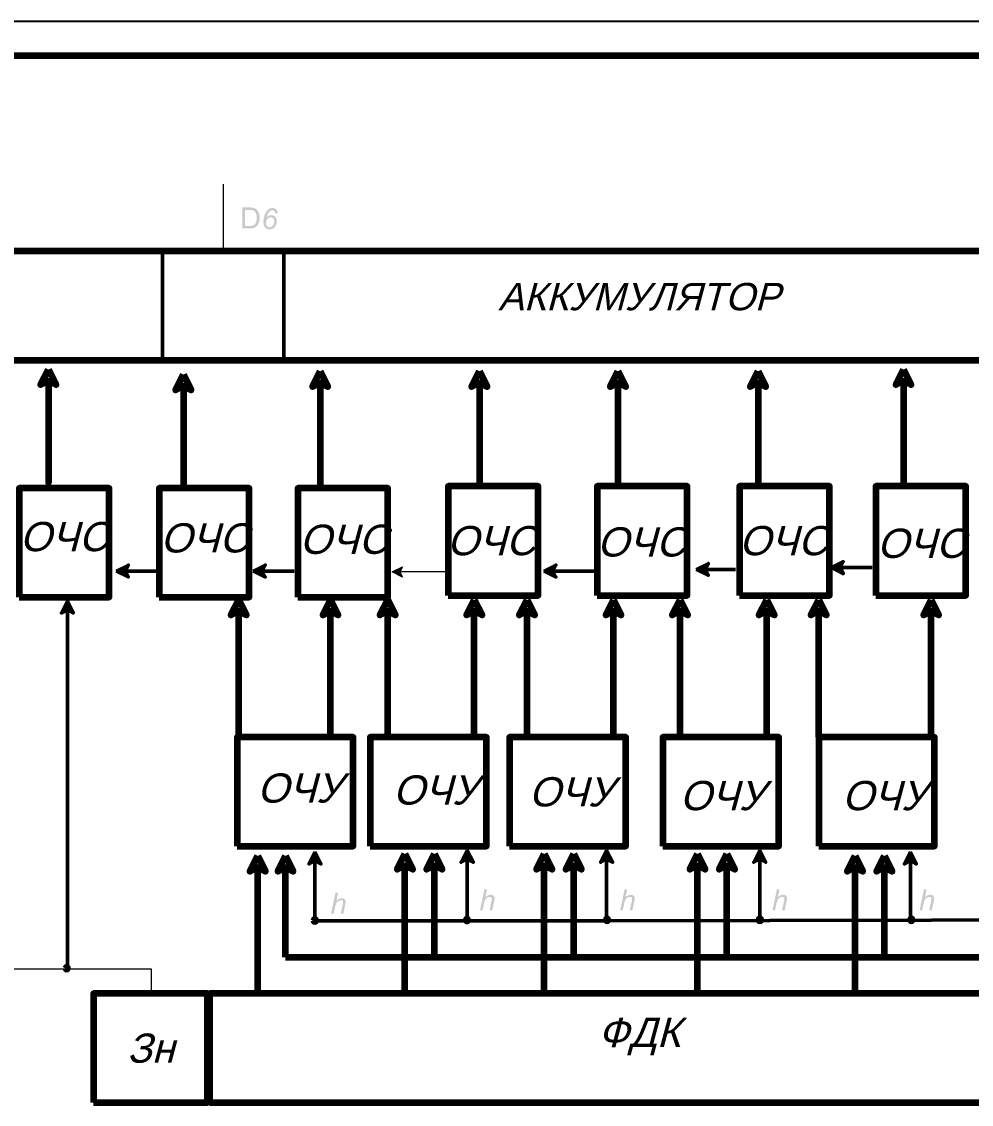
# Model space of a CAD drawing. Header units: millimetres. Extents: x 0 to 420, y 0 to 531.
# Drawn here: x 141.4 to 280.1, y 138.9 to 297 of the extents above; entities that cross this region are included whole.
import ezdxf

# ---------------------------------------------------------------- set-up
doc = ezdxf.new("R2010")
doc.units = ezdxf.units.MM
doc.header["$LTSCALE"] = 0.5
doc.layers.get('0').update_dxf_attribs({"lineweight": 60})
doc.layers.get('Defpoints').update_dxf_attribs({"color": 5})
doc.styles.add('Arial$201', font='Arial Italic.ttf', dxfattribs={"oblique": 15, "height": 4.266011})

msp = doc.modelspace()

# ---------------------------------------------------------------- hatches: boundary and pattern name
at = {"true_color": 0x000007}
h = msp.add_hatch(color=7, dxfattribs=at)
h.paths.add_polyline_path([(173.64, 266.8), (173.64, 269.86), (174.69, 269.86), (174.69, 269.86), (174.72, 269.86), (174.75, 269.86), (174.77, 269.86), (174.8, 269.86), (174.83, 269.86), (174.85, 269.86), (174.88, 269.85), (174.9, 269.85), (174.93, 269.85), (174.95, 269.85), (174.97, 269.85), (175, 269.85), (175.02, 269.84), (175.04, 269.84), (175.06, 269.84), (175.08, 269.84), (175.1, 269.83), (175.12, 269.83), (175.14, 269.83), (175.16, 269.82), (175.18, 269.82), (175.2, 269.82), (175.22, 269.81), (175.23, 269.81), (175.25, 269.8), (175.28, 269.8), (175.3, 269.8), (175.32, 269.79), (175.34, 269.78), (175.36, 269.78), (175.38, 269.77), (175.4, 269.76), (175.42, 269.76), (175.44, 269.75), (175.46, 269.74), (175.48, 269.73), (175.5, 269.72), (175.52, 269.71), (175.53, 269.7), (175.55, 269.69), (175.57, 269.68), (175.58, 269.67), (175.6, 269.66), (175.62, 269.65), (175.63, 269.64), (175.65, 269.62), (175.66, 269.61), (175.68, 269.6), (175.7, 269.58), (175.72, 269.56), (175.74, 269.54), (175.76, 269.53), (175.78, 269.51), (175.79, 269.49), (175.81, 269.47), (175.83, 269.45), (175.85, 269.43), (175.86, 269.41), (175.88, 269.38), (175.9, 269.36), (175.91, 269.34), (175.92, 269.32), (175.94, 269.29), (175.95, 269.27), (175.97, 269.25), (175.98, 269.22), (175.99, 269.2), (176, 269.17), (176.01, 269.15), (176.02, 269.12), (176.03, 269.09), (176.04, 269.07), (176.04, 269.07), (176.05, 269.04), (176.06, 269.01), (176.07, 268.99), (176.08, 268.96), (176.09, 268.93), (176.09, 268.9), (176.1, 268.88), (176.11, 268.85), (176.12, 268.82), (176.12, 268.79), (176.13, 268.76), (176.14, 268.73), (176.14, 268.7), (176.15, 268.67), (176.15, 268.64), (176.16, 268.61), (176.16, 268.58), (176.16, 268.54), (176.16, 268.51), (176.17, 268.48), (176.17, 268.45), (176.17, 268.41), (176.17, 268.38), (176.17, 268.34), (176.17, 268.31), (176.17, 268.29), (176.17, 268.26), (176.17, 268.23), (176.17, 268.2), (176.17, 268.17), (176.16, 268.15), (176.16, 268.12), (176.16, 268.09), (176.15, 268.07), (176.15, 268.04), (176.15, 268.01), (176.14, 267.99), (176.14, 267.96), (176.14, 267.94), (176.13, 267.91), (176.13, 267.89), (176.12, 267.87), (176.12, 267.84), (176.11, 267.82), (176.11, 267.8), (176.1, 267.78), (176.09, 267.76), (176.09, 267.73), (176.08, 267.71), (176.07, 267.69), (176.06, 267.67), (176.06, 267.65), (176.05, 267.63), (176.04, 267.6), (176.03, 267.58), (176.02, 267.56), (176.01, 267.54), (176.01, 267.52), (176, 267.5), (175.99, 267.49), (175.98, 267.47), (175.97, 267.45), (175.96, 267.43), (175.95, 267.41), (175.94, 267.39), (175.93, 267.38), (175.92, 267.36), (175.91, 267.34), (175.9, 267.32), (175.89, 267.31), (175.88, 267.29), (175.87, 267.27), (175.87, 267.27), (175.86, 267.26), (175.85, 267.25), (175.84, 267.23), (175.83, 267.22), (175.82, 267.21), (175.81, 267.19), (175.8, 267.18), (175.79, 267.17), (175.78, 267.16), (175.76, 267.15), (175.75, 267.13), (175.74, 267.12), (175.73, 267.11), (175.72, 267.1), (175.7, 267.09), (175.69, 267.08), (175.68, 267.07), (175.67, 267.06), (175.66, 267.05), (175.64, 267.04), (175.63, 267.04), (175.62, 267.03), (175.61, 267.02), (175.59, 267.01), (175.59, 267.01), (175.58, 267), (175.57, 266.99), (175.56, 266.98), (175.54, 266.97), (175.53, 266.96), (175.52, 266.95), (175.5, 266.95), (175.49, 266.94), (175.48, 266.93), (175.46, 266.92), (175.45, 266.92), (175.43, 266.91), (175.42, 266.9), (175.4, 266.9), (175.39, 266.89), (175.37, 266.88), (175.35, 266.88), (175.34, 266.87), (175.32, 266.87), (175.3, 266.86), (175.29, 266.86), (175.27, 266.85), (175.25, 266.85), (175.23, 266.85), (175.23, 266.85), (175.21, 266.84), (175.2, 266.84), (175.18, 266.83), (175.16, 266.83), (175.14, 266.83), (175.12, 266.82), (175.1, 266.82), (175.08, 266.82), (175.06, 266.82), (175.04, 266.81), (175.02, 266.81), (175, 266.81), (174.98, 266.81), (174.96, 266.8), (174.94, 266.8), (174.91, 266.8), (174.89, 266.8), (174.87, 266.8), (174.85, 266.8), (174.83, 266.8), (174.81, 266.8), (174.78, 266.8), (174.76, 266.8), (174.74, 266.8), (174.74, 266.8), (173.64, 266.8), (174.74, 266.8)])
h.paths.add_polyline_path([(174.05, 267.16), (174.69, 267.16), (174.69, 267.16), (174.72, 267.16), (174.74, 267.16), (174.77, 267.16), (174.79, 267.16), (174.81, 267.16), (174.84, 267.16), (174.86, 267.16), (174.88, 267.16), (174.9, 267.17), (174.92, 267.17), (174.95, 267.17), (174.96, 267.17), (174.98, 267.17), (175, 267.17), (175.02, 267.18), (175.04, 267.18), (175.06, 267.18), (175.07, 267.19), (175.09, 267.19), (175.11, 267.19), (175.12, 267.2), (175.14, 267.2), (175.15, 267.2), (175.17, 267.21), (175.18, 267.21), (175.2, 267.22), (175.21, 267.23), (175.22, 267.23), (175.24, 267.24), (175.25, 267.24), (175.26, 267.25), (175.28, 267.26), (175.29, 267.26), (175.3, 267.27), (175.31, 267.28), (175.33, 267.28), (175.34, 267.29), (175.35, 267.3), (175.36, 267.3), (175.37, 267.31), (175.38, 267.32), (175.39, 267.33), (175.4, 267.33), (175.41, 267.34), (175.42, 267.35), (175.43, 267.36), (175.44, 267.36), (175.45, 267.37), (175.45, 267.37), (175.46, 267.38), (175.47, 267.4), (175.48, 267.41), (175.49, 267.42), (175.5, 267.44), (175.51, 267.45), (175.52, 267.47), (175.53, 267.48), (175.54, 267.5), (175.55, 267.51), (175.56, 267.53), (175.57, 267.55), (175.58, 267.56), (175.59, 267.58), (175.6, 267.6), (175.61, 267.61), (175.61, 267.63), (175.62, 267.65), (175.63, 267.67), (175.63, 267.69), (175.64, 267.71), (175.65, 267.73), (175.65, 267.75), (175.66, 267.77), (175.66, 267.77), (175.67, 267.79), (175.68, 267.81), (175.68, 267.83), (175.69, 267.85), (175.7, 267.87), (175.7, 267.89), (175.71, 267.92), (175.71, 267.94), (175.72, 267.96), (175.72, 267.98), (175.72, 268.01), (175.73, 268.03), (175.73, 268.05), (175.73, 268.08), (175.73, 268.1), (175.74, 268.13), (175.74, 268.15), (175.74, 268.18), (175.74, 268.21), (175.74, 268.23), (175.74, 268.26), (175.74, 268.29), (175.74, 268.32), (175.74, 268.34), (175.74, 268.38), (175.74, 268.42), (175.74, 268.46), (175.74, 268.5), (175.74, 268.54), (175.73, 268.58), (175.73, 268.61), (175.73, 268.65), (175.72, 268.68), (175.72, 268.71), (175.71, 268.74), (175.71, 268.78), (175.7, 268.81), (175.69, 268.84), (175.68, 268.86), (175.68, 268.89), (175.67, 268.92), (175.66, 268.95), (175.65, 268.97), (175.64, 269), (175.63, 269.02), (175.62, 269.04), (175.61, 269.06), (175.59, 269.08), (175.58, 269.11), (175.57, 269.13), (175.55, 269.15), (175.54, 269.17), (175.52, 269.19), (175.51, 269.21), (175.49, 269.23), (175.48, 269.24), (175.46, 269.26), (175.45, 269.28), (175.43, 269.29), (175.42, 269.31), (175.4, 269.32), (175.38, 269.33), (175.37, 269.35), (175.35, 269.36), (175.33, 269.37), (175.31, 269.38), (175.3, 269.39), (175.28, 269.4), (175.26, 269.41), (175.24, 269.42), (175.22, 269.42), (175.2, 269.43), (175.19, 269.44), (175.17, 269.44), (175.16, 269.45), (175.14, 269.45), (175.13, 269.46), (175.11, 269.46), (175.09, 269.47), (175.07, 269.47), (175.06, 269.47), (175.04, 269.48), (175.01, 269.48), (174.99, 269.48), (174.97, 269.48), (174.95, 269.49), (174.93, 269.49), (174.9, 269.49), (174.88, 269.49), (174.85, 269.49), (174.83, 269.49), (174.8, 269.49), (174.77, 269.5), (174.75, 269.5), (174.72, 269.5), (174.69, 269.5), (174.05, 269.5), (174.05, 267.16), (174.05, 269.5)])
h = msp.add_hatch(color=7, dxfattribs=at)
edge = h.paths.add_edge_path()
edge.add_spline(control_points=[(177.24, 268.47), (177.33, 268.57), (177.45, 268.64), (177.55, 268.67), (177.55, 268.67), (177.66, 268.72), (177.76, 268.74), (177.86, 268.74), (177.86, 268.74), (178.09, 268.74), (178.29, 268.67), (178.44, 268.5), (178.44, 268.5), (178.6, 268.34), (178.67, 268.13), (178.67, 267.86), (178.67, 267.86), (178.67, 267.52), (178.55, 267.22), (178.34, 266.97), (178.34, 266.97), (178.14, 266.76), (177.89, 266.64), (177.61, 266.64), (177.61, 266.64), (177.37, 266.64), (177.15, 266.74), (176.99, 266.92), (176.99, 266.92), (176.82, 267.12), (176.72, 267.39), (176.72, 267.73), (176.72, 267.73), (176.72, 268.03), (176.79, 268.36), (176.89, 268.69), (176.89, 268.69), (176.97, 268.93), (177.09, 269.15), (177.2, 269.3), (177.2, 269.3), (177.33, 269.46), (177.47, 269.59), (177.6, 269.66), (177.6, 269.66), (177.73, 269.74), (177.89, 269.77), (178.07, 269.77), (178.07, 269.77), (178.27, 269.77), (178.45, 269.71), (178.59, 269.58), (178.59, 269.58), (178.72, 269.46), (178.78, 269.26), (178.8, 269.03)], knot_values=[0, 0, 0, 0, 0.017857, 0.017857, 0.017857, 0.017857, 0.035714, 0.035714, 0.035714, 0.035714, 0.053571, 0.053571, 0.053571, 0.053571, 0.071429, 0.071429, 0.071429, 0.071429, 0.089286, 0.089286, 0.089286, 0.089286, 0.107143, 0.107143, 0.107143, 0.107143, 0.125, 0.125, 0.125, 0.125, 0.142857, 0.142857, 0.142857, 0.142857, 0.160714, 0.160714, 0.160714, 0.160714, 0.178571, 0.178571, 0.178571, 0.178571, 0.196429, 0.196429, 0.196429, 0.196429, 0.214286, 0.214286, 0.214286, 0.214286, 0.232143, 0.232143, 0.232143, 0.232143, 1, 1, 1, 1], degree=3, periodic=0)
edge.add_line((178.8, 269.03), (178.45, 268.98))
edge.add_spline(control_points=[(178.45, 268.98), (178.44, 269.16), (178.39, 269.28), (178.31, 269.34), (178.31, 269.34), (178.24, 269.43), (178.14, 269.46), (178.04, 269.46), (178.04, 269.46), (177.93, 269.46), (177.81, 269.41), (177.7, 269.33), (177.7, 269.33), (177.58, 269.25), (177.48, 269.11), (177.4, 268.93), (177.4, 268.93), (177.32, 268.77), (177.27, 268.62), (177.24, 268.47)], knot_values=[0, 0, 0, 0, 0.05, 0.05, 0.05, 0.05, 0.1, 0.1, 0.1, 0.1, 0.15, 0.15, 0.15, 0.15, 0.2, 0.2, 0.2, 0.2, 1, 1, 1, 1], degree=3, periodic=0)
edge = h.paths.add_edge_path()
edge.add_spline(control_points=[(177.1, 267.57), (177.1, 267.39), (177.15, 267.24), (177.27, 267.12), (177.27, 267.12), (177.37, 267.01), (177.5, 266.96), (177.63, 266.96), (177.63, 266.96), (177.73, 266.96), (177.83, 266.99), (177.93, 267.06), (177.93, 267.06), (178.04, 267.14), (178.12, 267.24), (178.21, 267.39), (178.21, 267.39), (178.27, 267.53), (178.31, 267.68), (178.31, 267.83), (178.31, 267.83), (178.31, 268.01), (178.26, 268.16), (178.16, 268.27), (178.16, 268.27), (178.06, 268.39), (177.93, 268.44), (177.78, 268.44), (177.78, 268.44), (177.61, 268.44), (177.47, 268.36), (177.32, 268.19), (177.32, 268.19), (177.17, 268.03), (177.1, 267.81), (177.1, 267.57)], knot_values=[0, 0, 0, 0, 0.027778, 0.027778, 0.027778, 0.027778, 0.055556, 0.055556, 0.055556, 0.055556, 0.083333, 0.083333, 0.083333, 0.083333, 0.111111, 0.111111, 0.111111, 0.111111, 0.138889, 0.138889, 0.138889, 0.138889, 0.166667, 0.166667, 0.166667, 0.166667, 0.194444, 0.194444, 0.194444, 0.194444, 0.222222, 0.222222, 0.222222, 0.222222, 1, 1, 1, 1], degree=3, periodic=0)
for points in [[(145.32, 246.2), (146.46, 243.93), (145.32, 244.5), (144.19, 243.93)], [(165.03, 245.44), (166.17, 243.17), (165.03, 243.74), (163.9, 243.17)], [(185.01, 245.95), (186.14, 243.68), (185.01, 244.24), (183.87, 243.68)], [(208.26, 245.95), (209.41, 243.68), (208.26, 244.24), (207.12, 243.68)], [(228.49, 245.95), (229.63, 243.68), (228.49, 244.24), (227.36, 243.68)], [(248.96, 245.95), (250.09, 243.68), (248.96, 244.24), (247.82, 243.68)], [(270.2, 246.2), (271.33, 243.93), (270.2, 244.5), (269.06, 243.93)], [(155.24, 216.74), (157.01, 217.63), (156.57, 216.74), (157.01, 215.87)], [(175.21, 216.74), (176.99, 217.63), (176.54, 216.74), (176.99, 215.87)], [(195.53, 216.63), (197.04, 217.38), (196.66, 216.63), (197.04, 215.87)], [(217.67, 216.74), (219.45, 217.63), (219.01, 216.74), (219.45, 215.87)], [(239.92, 217), (241.7, 217.88), (241.25, 217), (241.7, 216.12)], [(259.64, 217.25), (261.41, 218.14), (260.96, 217.25), (261.41, 216.36)], [(148.11, 212.39), (148.98, 210.62), (148.11, 211.06), (147.22, 210.62)], [(173.13, 212.57), (174.27, 210.3), (173.13, 210.88), (171.98, 210.3)], [(186.52, 212.57), (187.66, 210.3), (186.52, 210.88), (185.38, 210.3)], [(194.87, 212.57), (196, 210.3), (194.87, 210.88), (193.73, 210.3)], [(207.5, 212.57), (208.65, 210.3), (207.5, 210.88), (206.36, 210.3)], [(215.22, 212.57), (216.36, 210.3), (215.22, 210.88), (214.08, 210.3)], [(227.85, 212.57), (228.99, 210.3), (227.85, 210.88), (226.71, 210.3)], [(237.58, 212.57), (238.72, 210.3), (237.58, 210.88), (236.44, 210.3)], [(250.23, 212.57), (251.36, 210.3), (250.23, 210.88), (249.09, 210.3)], [(257.82, 212.57), (258.95, 210.3), (257.82, 210.88), (256.66, 210.3)], [(274.23, 212.57), (275.38, 210.3), (274.23, 210.88), (273.1, 210.3)], [(184.25, 175.74), (185.14, 173.96), (184.25, 174.41), (183.36, 173.96)], [(206.49, 175.99), (207.38, 174.21), (206.49, 174.65), (205.6, 174.21)], [(226.84, 175.99), (227.73, 174.21), (226.84, 174.65), (225.96, 174.21)], [(249.22, 175.99), (250.09, 174.21), (249.22, 174.65), (248.33, 174.21)], [(271.2, 175.74), (272.09, 173.96), (271.2, 174.41), (270.31, 173.96)], [(175.9, 175.17), (177.04, 172.89), (175.9, 173.47), (174.76, 172.89)], [(179.95, 175.17), (181.09, 172.89), (179.95, 173.47), (178.81, 172.89)], [(197.39, 175.43), (198.52, 173.16), (197.39, 173.72), (196.25, 173.16)], [(201.69, 175.43), (202.82, 173.16), (201.69, 173.72), (200.55, 173.16)], [(217.74, 175.43), (218.88, 173.16), (217.74, 173.72), (216.6, 173.16)], [(222.04, 175.43), (223.17, 173.16), (222.04, 173.72), (220.9, 173.16)], [(240.12, 175.43), (241.25, 173.16), (240.12, 173.72), (238.98, 173.16)], [(244.41, 175.43), (245.55, 173.16), (244.41, 173.72), (243.28, 173.16)], [(263.12, 175.17), (264.25, 172.89), (263.12, 173.47), (261.98, 172.89)], [(267.42, 175.17), (268.55, 172.89), (267.42, 173.47), (266.28, 172.89)], [(186.6, 166.7), (187.25, 169.76), (187.62, 169.76), (187.38, 168.58), (187.38, 168.58), (187.4, 168.6), (187.41, 168.61), (187.43, 168.63), (187.45, 168.64), (187.47, 168.66), (187.48, 168.67), (187.5, 168.69), (187.52, 168.7), (187.54, 168.71), (187.55, 168.73), (187.57, 168.74), (187.59, 168.75), (187.6, 168.76), (187.62, 168.78), (187.64, 168.79), (187.65, 168.8), (187.67, 168.81), (187.68, 168.82), (187.7, 168.83), (187.71, 168.84), (187.73, 168.85), (187.74, 168.86), (187.76, 168.87), (187.77, 168.88), (187.77, 168.88), (187.79, 168.88), (187.8, 168.89), (187.82, 168.9), (187.84, 168.9), (187.85, 168.91), (187.87, 168.92), (187.88, 168.92), (187.9, 168.93), (187.91, 168.93), (187.93, 168.93), (187.95, 168.94), (187.96, 168.94), (187.98, 168.94), (187.99, 168.95), (188.01, 168.95), (188.02, 168.95), (188.04, 168.95), (188.05, 168.95), (188.07, 168.96), (188.09, 168.96), (188.1, 168.96), (188.12, 168.96), (188.13, 168.96), (188.15, 168.96), (188.17, 168.96), (188.2, 168.96), (188.22, 168.96), (188.24, 168.95), (188.26, 168.95), (188.28, 168.95), (188.3, 168.95), (188.32, 168.94), (188.34, 168.94), (188.36, 168.93), (188.38, 168.93), (188.4, 168.92), (188.41, 168.92), (188.43, 168.91), (188.45, 168.9), (188.46, 168.9), (188.48, 168.89), (188.5, 168.88), (188.51, 168.87), (188.53, 168.86), (188.54, 168.86), (188.55, 168.85), (188.57, 168.84), (188.58, 168.83), (188.59, 168.81), (188.6, 168.8), (188.61, 168.79), (188.62, 168.77), (188.63, 168.76), (188.64, 168.75), (188.65, 168.73), (188.66, 168.72), (188.67, 168.7), (188.68, 168.69), (188.68, 168.67), (188.69, 168.65), (188.7, 168.64), (188.7, 168.62), (188.71, 168.6), (188.71, 168.58), (188.71, 168.57), (188.72, 168.55), (188.72, 168.53), (188.72, 168.51), (188.72, 168.49), (188.73, 168.47), (188.73, 168.45), (188.73, 168.43), (188.73, 168.42), (188.73, 168.41), (188.73, 168.4), (188.73, 168.39), (188.72, 168.38), (188.72, 168.37), (188.72, 168.35), (188.72, 168.34), (188.72, 168.32), (188.72, 168.31), (188.72, 168.29), (188.71, 168.27), (188.71, 168.25), (188.71, 168.23), (188.7, 168.21), (188.7, 168.19), (188.7, 168.17), (188.69, 168.15), (188.69, 168.13), (188.68, 168.1), (188.68, 168.08), (188.67, 168.05), (188.67, 168.03), (188.66, 168), (188.4, 166.7), (188.02, 166.7), (188.3, 168.04), (188.3, 168.04), (188.3, 168.06), (188.31, 168.08), (188.31, 168.11), (188.31, 168.13), (188.32, 168.15), (188.32, 168.17), (188.32, 168.19), (188.33, 168.21), (188.33, 168.22), (188.33, 168.24), (188.33, 168.26), (188.34, 168.27), (188.34, 168.29), (188.34, 168.3), (188.34, 168.32), (188.34, 168.33), (188.34, 168.34), (188.35, 168.36), (188.35, 168.37), (188.35, 168.38), (188.35, 168.39), (188.35, 168.4), (188.35, 168.41), (188.35, 168.41), (188.35, 168.41), (188.35, 168.42), (188.35, 168.43), (188.35, 168.44), (188.35, 168.45), (188.35, 168.46), (188.34, 168.46), (188.34, 168.47), (188.34, 168.48), (188.34, 168.49), (188.34, 168.49), (188.34, 168.5), (188.33, 168.51), (188.33, 168.52), (188.33, 168.52), (188.32, 168.53), (188.32, 168.54), (188.32, 168.54), (188.31, 168.55), (188.31, 168.55), (188.3, 168.56), (188.3, 168.57), (188.29, 168.57), (188.29, 168.57), (188.28, 168.58), (188.28, 168.59), (188.27, 168.59), (188.26, 168.6), (188.26, 168.6), (188.25, 168.61), (188.24, 168.61), (188.23, 168.61), (188.22, 168.62), (188.21, 168.62), (188.21, 168.62), (188.2, 168.63), (188.19, 168.63), (188.18, 168.63), (188.17, 168.64), (188.16, 168.64), (188.15, 168.64), (188.14, 168.64), (188.13, 168.64), (188.12, 168.64), (188.11, 168.64), (188.1, 168.64), (188.09, 168.64), (188.08, 168.64), (188.07, 168.64), (188.05, 168.64), (188.03, 168.64), (188.01, 168.64), (188, 168.64), (187.98, 168.64), (187.96, 168.64), (187.94, 168.64), (187.93, 168.63), (187.91, 168.63), (187.89, 168.63), (187.87, 168.62), (187.86, 168.62), (187.84, 168.62), (187.83, 168.61), (187.81, 168.61), (187.79, 168.6), (187.78, 168.6), (187.76, 168.59), (187.75, 168.58), (187.73, 168.58), (187.72, 168.57), (187.7, 168.56), (187.69, 168.55), (187.67, 168.55), (187.66, 168.54), (187.64, 168.53), (187.63, 168.52), (187.61, 168.51), (187.6, 168.5), (187.58, 168.49), (187.57, 168.48), (187.56, 168.47), (187.54, 168.46), (187.53, 168.45), (187.52, 168.43), (187.51, 168.42), (187.49, 168.41), (187.48, 168.4), (187.47, 168.38), (187.46, 168.37), (187.45, 168.36), (187.44, 168.34), (187.43, 168.33), (187.42, 168.31), (187.41, 168.3), (187.4, 168.28), (187.39, 168.27), (187.38, 168.25), (187.37, 168.23), (187.36, 168.22), (187.35, 168.2), (187.34, 168.18), (187.34, 168.16), (187.33, 168.14), (187.32, 168.12), (187.31, 168.1), (187.3, 168.07), (187.3, 168.05), (187.29, 168.03), (187.28, 168), (187.27, 167.98), (187.26, 167.95), (187.26, 167.92), (187.25, 167.89), (187.24, 167.86), (187.24, 167.84), (187.23, 167.8), (187.22, 167.77), (187.21, 167.74), (187.21, 167.71), (187.2, 167.68), (187.2, 167.64), (187.2, 167.64), (186.98, 166.7), (186.6, 166.7), (186.98, 166.7)], [(208.35, 167.2), (209, 170.26), (209.37, 170.26), (209.13, 169.09), (209.13, 169.09), (209.14, 169.11), (209.16, 169.12), (209.18, 169.14), (209.19, 169.15), (209.21, 169.17), (209.23, 169.18), (209.24, 169.2), (209.26, 169.21), (209.28, 169.22), (209.29, 169.24), (209.31, 169.25), (209.33, 169.26), (209.34, 169.27), (209.36, 169.29), (209.37, 169.3), (209.39, 169.31), (209.41, 169.32), (209.42, 169.33), (209.44, 169.34), (209.46, 169.35), (209.47, 169.36), (209.49, 169.37), (209.51, 169.38), (209.52, 169.39), (209.52, 169.39), (209.54, 169.39), (209.55, 169.4), (209.57, 169.4), (209.58, 169.41), (209.6, 169.41), (209.61, 169.42), (209.63, 169.42), (209.64, 169.43), (209.66, 169.43), (209.67, 169.44), (209.69, 169.44), (209.7, 169.45), (209.72, 169.45), (209.73, 169.45), (209.75, 169.46), (209.77, 169.46), (209.78, 169.46), (209.8, 169.46), (209.81, 169.46), (209.83, 169.47), (209.84, 169.47), (209.86, 169.47), (209.87, 169.47), (209.89, 169.47), (209.91, 169.47), (209.93, 169.47), (209.95, 169.47), (209.97, 169.46), (209.99, 169.46), (210.01, 169.46), (210.03, 169.46), (210.05, 169.45), (210.07, 169.45), (210.09, 169.44), (210.11, 169.44), (210.13, 169.43), (210.15, 169.42), (210.17, 169.42), (210.18, 169.41), (210.2, 169.4), (210.21, 169.39), (210.23, 169.38), (210.25, 169.38), (210.26, 169.37), (210.27, 169.35), (210.29, 169.34), (210.3, 169.33), (210.31, 169.32), (210.33, 169.31), (210.34, 169.29), (210.35, 169.28), (210.36, 169.27), (210.37, 169.26), (210.38, 169.24), (210.39, 169.23), (210.4, 169.21), (210.41, 169.2), (210.42, 169.19), (210.43, 169.17), (210.43, 169.16), (210.44, 169.14), (210.45, 169.12), (210.45, 169.11), (210.46, 169.09), (210.46, 169.07), (210.47, 169.06), (210.47, 169.04), (210.47, 169.02), (210.47, 169), (210.48, 168.98), (210.48, 168.96), (210.48, 168.94), (210.48, 168.93), (210.48, 168.92), (210.48, 168.91), (210.48, 168.9), (210.47, 168.88), (210.47, 168.87), (210.47, 168.86), (210.47, 168.84), (210.47, 168.83), (210.46, 168.81), (210.46, 168.79), (210.46, 168.78), (210.45, 168.76), (210.45, 168.74), (210.45, 168.72), (210.44, 168.7), (210.44, 168.68), (210.44, 168.66), (210.43, 168.64), (210.43, 168.61), (210.42, 168.59), (210.42, 168.57), (210.42, 168.54), (210.41, 168.51), (210.13, 167.2), (209.75, 167.2), (210.03, 168.55), (210.03, 168.55), (210.04, 168.57), (210.05, 168.59), (210.05, 168.62), (210.06, 168.64), (210.06, 168.66), (210.06, 168.68), (210.07, 168.7), (210.07, 168.72), (210.08, 168.73), (210.08, 168.75), (210.08, 168.77), (210.08, 168.78), (210.09, 168.8), (210.09, 168.81), (210.09, 168.82), (210.09, 168.84), (210.09, 168.85), (210.1, 168.86), (210.1, 168.87), (210.1, 168.88), (210.1, 168.89), (210.1, 168.89), (210.1, 168.9), (210.1, 168.91), (210.1, 168.91), (210.1, 168.92), (210.1, 168.93), (210.1, 168.94), (210.1, 168.95), (210.1, 168.96), (210.09, 168.96), (210.09, 168.97), (210.09, 168.98), (210.09, 168.99), (210.08, 169), (210.08, 169), (210.08, 169.01), (210.07, 169.02), (210.07, 169.03), (210.06, 169.03), (210.06, 169.04), (210.06, 169.05), (210.05, 169.05), (210.05, 169.06), (210.04, 169.06), (210.03, 169.07), (210.03, 169.08), (210.02, 169.08), (210.02, 169.09), (210.01, 169.1), (210, 169.1), (210, 169.11), (209.99, 169.11), (209.98, 169.12), (209.98, 169.12), (209.97, 169.12), (209.96, 169.13), (209.95, 169.13), (209.95, 169.14), (209.94, 169.14), (209.93, 169.14), (209.92, 169.14), (209.91, 169.15), (209.9, 169.15), (209.89, 169.15), (209.88, 169.15), (209.87, 169.15), (209.86, 169.15), (209.85, 169.15), (209.84, 169.15), (209.83, 169.16), (209.82, 169.16), (209.8, 169.16), (209.79, 169.16), (209.77, 169.15), (209.75, 169.15), (209.74, 169.15), (209.72, 169.15), (209.7, 169.15), (209.69, 169.15), (209.67, 169.14), (209.65, 169.14), (209.64, 169.14), (209.62, 169.13), (209.61, 169.13), (209.59, 169.13), (209.57, 169.12), (209.56, 169.12), (209.54, 169.11), (209.52, 169.11), (209.51, 169.1), (209.49, 169.09), (209.47, 169.09), (209.46, 169.08), (209.44, 169.07), (209.42, 169.06), (209.41, 169.06), (209.39, 169.05), (209.38, 169.04), (209.37, 169.02), (209.35, 169.01), (209.34, 169), (209.32, 168.99), (209.31, 168.98), (209.3, 168.97), (209.29, 168.96), (209.27, 168.95), (209.26, 168.93), (209.25, 168.92), (209.24, 168.91), (209.23, 168.9), (209.21, 168.88), (209.2, 168.87), (209.19, 168.86), (209.18, 168.84), (209.17, 168.83), (209.16, 168.82), (209.15, 168.8), (209.14, 168.79), (209.14, 168.77), (209.13, 168.76), (209.12, 168.74), (209.11, 168.73), (209.1, 168.71), (209.09, 168.69), (209.08, 168.67), (209.07, 168.65), (209.06, 168.63), (209.05, 168.61), (209.04, 168.58), (209.03, 168.56), (209.02, 168.54), (209.02, 168.51), (209.01, 168.49), (209, 168.46), (208.99, 168.43), (208.99, 168.4), (208.98, 168.38), (208.97, 168.35), (208.96, 168.32), (208.96, 168.28), (208.95, 168.25), (208.94, 168.22), (208.94, 168.19), (208.93, 168.15), (208.93, 168.15), (208.73, 167.2), (208.35, 167.2), (208.73, 167.2)], [(228.82, 167.2), (229.46, 170.26), (229.84, 170.26), (229.59, 169.09), (229.59, 169.09), (229.61, 169.11), (229.63, 169.12), (229.65, 169.14), (229.67, 169.15), (229.68, 169.17), (229.7, 169.18), (229.72, 169.2), (229.74, 169.21), (229.75, 169.22), (229.77, 169.24), (229.79, 169.25), (229.8, 169.26), (229.82, 169.27), (229.84, 169.29), (229.85, 169.3), (229.87, 169.31), (229.88, 169.32), (229.9, 169.33), (229.92, 169.34), (229.93, 169.35), (229.95, 169.36), (229.96, 169.37), (229.98, 169.38), (229.99, 169.39), (229.99, 169.39), (230, 169.39), (230.02, 169.4), (230.03, 169.4), (230.05, 169.41), (230.06, 169.41), (230.08, 169.42), (230.09, 169.42), (230.11, 169.43), (230.13, 169.43), (230.14, 169.44), (230.16, 169.44), (230.17, 169.45), (230.19, 169.45), (230.2, 169.45), (230.22, 169.46), (230.24, 169.46), (230.25, 169.46), (230.27, 169.46), (230.29, 169.46), (230.3, 169.47), (230.32, 169.47), (230.34, 169.47), (230.35, 169.47), (230.37, 169.47), (230.39, 169.47), (230.41, 169.47), (230.43, 169.47), (230.46, 169.46), (230.48, 169.46), (230.5, 169.46), (230.52, 169.46), (230.54, 169.45), (230.56, 169.45), (230.58, 169.44), (230.59, 169.44), (230.61, 169.43), (230.63, 169.42), (230.65, 169.42), (230.67, 169.41), (230.68, 169.4), (230.7, 169.39), (230.71, 169.38), (230.73, 169.38), (230.74, 169.37), (230.76, 169.35), (230.77, 169.34), (230.78, 169.33), (230.8, 169.32), (230.81, 169.31), (230.82, 169.29), (230.83, 169.28), (230.84, 169.27), (230.85, 169.26), (230.86, 169.24), (230.87, 169.23), (230.88, 169.21), (230.89, 169.2), (230.89, 169.19), (230.9, 169.17), (230.91, 169.16), (230.91, 169.14), (230.92, 169.12), (230.92, 169.11), (230.93, 169.09), (230.93, 169.07), (230.94, 169.06), (230.94, 169.04), (230.94, 169.02), (230.94, 169), (230.94, 168.98), (230.94, 168.96), (230.94, 168.94), (230.94, 168.93), (230.94, 168.92), (230.94, 168.91), (230.94, 168.9), (230.94, 168.88), (230.94, 168.87), (230.94, 168.86), (230.94, 168.84), (230.94, 168.83), (230.93, 168.81), (230.93, 168.79), (230.93, 168.78), (230.93, 168.76), (230.92, 168.74), (230.92, 168.72), (230.92, 168.7), (230.91, 168.68), (230.91, 168.66), (230.91, 168.64), (230.9, 168.61), (230.9, 168.59), (230.89, 168.57), (230.88, 168.54), (230.88, 168.51), (230.6, 167.2), (230.22, 167.2), (230.52, 168.55), (230.52, 168.55), (230.52, 168.57), (230.52, 168.59), (230.53, 168.62), (230.53, 168.64), (230.53, 168.66), (230.54, 168.68), (230.54, 168.7), (230.54, 168.72), (230.55, 168.73), (230.55, 168.75), (230.55, 168.77), (230.55, 168.78), (230.56, 168.8), (230.56, 168.81), (230.56, 168.82), (230.56, 168.84), (230.56, 168.85), (230.56, 168.86), (230.56, 168.87), (230.56, 168.88), (230.57, 168.89), (230.57, 168.89), (230.57, 168.9), (230.57, 168.91), (230.57, 168.91), (230.57, 168.92), (230.57, 168.93), (230.57, 168.94), (230.56, 168.95), (230.56, 168.96), (230.56, 168.96), (230.56, 168.97), (230.56, 168.98), (230.56, 168.99), (230.56, 169), (230.55, 169), (230.55, 169.01), (230.55, 169.02), (230.55, 169.03), (230.54, 169.03), (230.54, 169.04), (230.54, 169.05), (230.53, 169.05), (230.53, 169.06), (230.52, 169.06), (230.52, 169.07), (230.51, 169.08), (230.51, 169.08), (230.5, 169.09), (230.49, 169.1), (230.49, 169.1), (230.48, 169.11), (230.47, 169.11), (230.47, 169.12), (230.46, 169.12), (230.45, 169.12), (230.44, 169.13), (230.43, 169.13), (230.42, 169.14), (230.41, 169.14), (230.41, 169.14), (230.4, 169.14), (230.39, 169.15), (230.38, 169.15), (230.37, 169.15), (230.36, 169.15), (230.35, 169.15), (230.34, 169.15), (230.33, 169.15), (230.32, 169.15), (230.31, 169.16), (230.3, 169.16), (230.29, 169.16), (230.27, 169.16), (230.25, 169.15), (230.23, 169.15), (230.21, 169.15), (230.2, 169.15), (230.18, 169.15), (230.16, 169.15), (230.14, 169.14), (230.13, 169.14), (230.11, 169.14), (230.09, 169.13), (230.08, 169.13), (230.06, 169.13), (230.04, 169.12), (230.03, 169.12), (230.01, 169.11), (230, 169.11), (229.98, 169.1), (229.96, 169.09), (229.95, 169.09), (229.93, 169.08), (229.92, 169.07), (229.91, 169.06), (229.89, 169.06), (229.87, 169.05), (229.86, 169.04), (229.84, 169.02), (229.83, 169.01), (229.81, 169), (229.8, 168.99), (229.78, 168.98), (229.77, 168.97), (229.76, 168.96), (229.74, 168.95), (229.73, 168.93), (229.72, 168.92), (229.71, 168.91), (229.69, 168.9), (229.68, 168.88), (229.67, 168.87), (229.66, 168.86), (229.65, 168.84), (229.64, 168.83), (229.63, 168.82), (229.62, 168.8), (229.61, 168.79), (229.6, 168.77), (229.59, 168.76), (229.59, 168.74), (229.58, 168.73), (229.57, 168.71), (229.56, 168.69), (229.55, 168.67), (229.54, 168.65), (229.54, 168.63), (229.53, 168.61), (229.52, 168.58), (229.51, 168.56), (229.5, 168.54), (229.5, 168.51), (229.49, 168.49), (229.48, 168.46), (229.47, 168.43), (229.46, 168.4), (229.45, 168.38), (229.45, 168.35), (229.44, 168.32), (229.43, 168.28), (229.42, 168.25), (229.41, 168.22), (229.41, 168.19), (229.4, 168.15), (229.4, 168.15), (229.2, 167.2), (228.82, 167.2), (229.2, 167.2)], [(251.07, 167.2), (251.71, 170.26), (252.09, 170.26), (251.84, 169.09), (251.84, 169.09), (251.86, 169.11), (251.88, 169.12), (251.89, 169.14), (251.91, 169.15), (251.93, 169.17), (251.95, 169.18), (251.96, 169.2), (251.98, 169.21), (252, 169.22), (252.02, 169.24), (252.03, 169.25), (252.05, 169.26), (252.07, 169.27), (252.08, 169.29), (252.1, 169.3), (252.11, 169.31), (252.13, 169.32), (252.14, 169.33), (252.16, 169.34), (252.18, 169.35), (252.19, 169.36), (252.21, 169.37), (252.22, 169.38), (252.23, 169.39), (252.23, 169.39), (252.25, 169.39), (252.26, 169.4), (252.28, 169.4), (252.29, 169.41), (252.31, 169.41), (252.32, 169.42), (252.34, 169.42), (252.35, 169.43), (252.37, 169.43), (252.39, 169.44), (252.4, 169.44), (252.42, 169.45), (252.43, 169.45), (252.45, 169.45), (252.47, 169.46), (252.48, 169.46), (252.5, 169.46), (252.51, 169.46), (252.53, 169.46), (252.55, 169.47), (252.56, 169.47), (252.58, 169.47), (252.6, 169.47), (252.61, 169.47), (252.64, 169.47), (252.66, 169.47), (252.68, 169.47), (252.7, 169.46), (252.72, 169.46), (252.74, 169.46), (252.76, 169.46), (252.78, 169.45), (252.8, 169.45), (252.82, 169.44), (252.84, 169.44), (252.86, 169.43), (252.88, 169.42), (252.89, 169.42), (252.91, 169.41), (252.93, 169.4), (252.94, 169.39), (252.96, 169.38), (252.97, 169.38), (252.99, 169.37), (253, 169.35), (253.02, 169.34), (253.03, 169.33), (253.04, 169.32), (253.05, 169.31), (253.06, 169.29), (253.08, 169.28), (253.09, 169.27), (253.1, 169.26), (253.11, 169.24), (253.12, 169.23), (253.12, 169.21), (253.13, 169.2), (253.14, 169.19), (253.15, 169.17), (253.15, 169.16), (253.16, 169.14), (253.16, 169.12), (253.17, 169.11), (253.17, 169.09), (253.18, 169.07), (253.18, 169.06), (253.18, 169.04), (253.19, 169.02), (253.19, 169), (253.19, 168.98), (253.19, 168.96), (253.19, 168.94), (253.19, 168.93), (253.19, 168.92), (253.19, 168.91), (253.19, 168.9), (253.19, 168.88), (253.19, 168.87), (253.18, 168.86), (253.18, 168.84), (253.18, 168.83), (253.18, 168.81), (253.18, 168.79), (253.18, 168.78), (253.17, 168.76), (253.17, 168.74), (253.17, 168.72), (253.16, 168.7), (253.16, 168.68), (253.15, 168.66), (253.15, 168.64), (253.15, 168.61), (253.14, 168.59), (253.14, 168.57), (253.13, 168.54), (253.12, 168.51), (252.84, 167.2), (252.46, 167.2), (252.76, 168.55), (252.76, 168.55), (252.77, 168.57), (252.77, 168.59), (252.77, 168.62), (252.78, 168.64), (252.78, 168.66), (252.78, 168.68), (252.79, 168.7), (252.79, 168.72), (252.79, 168.73), (252.79, 168.75), (252.8, 168.77), (252.8, 168.78), (252.8, 168.8), (252.8, 168.81), (252.8, 168.82), (252.81, 168.84), (252.81, 168.85), (252.81, 168.86), (252.81, 168.87), (252.81, 168.88), (252.81, 168.89), (252.81, 168.89), (252.81, 168.9), (252.81, 168.91), (252.81, 168.91), (252.81, 168.92), (252.81, 168.93), (252.81, 168.94), (252.81, 168.95), (252.81, 168.96), (252.81, 168.96), (252.81, 168.97), (252.8, 168.98), (252.8, 168.99), (252.8, 169), (252.8, 169), (252.8, 169.01), (252.79, 169.02), (252.79, 169.03), (252.79, 169.03), (252.78, 169.04), (252.78, 169.05), (252.78, 169.05), (252.77, 169.06), (252.77, 169.06), (252.76, 169.07), (252.76, 169.08), (252.75, 169.08), (252.74, 169.09), (252.74, 169.1), (252.73, 169.1), (252.72, 169.11), (252.72, 169.11), (252.71, 169.12), (252.7, 169.12), (252.69, 169.12), (252.69, 169.13), (252.68, 169.13), (252.67, 169.14), (252.66, 169.14), (252.65, 169.14), (252.64, 169.14), (252.63, 169.15), (252.62, 169.15), (252.61, 169.15), (252.6, 169.15), (252.59, 169.15), (252.58, 169.15), (252.57, 169.15), (252.56, 169.15), (252.55, 169.16), (252.54, 169.16), (252.53, 169.16), (252.51, 169.16), (252.49, 169.15), (252.48, 169.15), (252.46, 169.15), (252.44, 169.15), (252.42, 169.15), (252.41, 169.15), (252.39, 169.14), (252.37, 169.14), (252.35, 169.14), (252.34, 169.13), (252.32, 169.13), (252.3, 169.13), (252.29, 169.12), (252.27, 169.12), (252.26, 169.11), (252.24, 169.11), (252.23, 169.1), (252.21, 169.09), (252.19, 169.09), (252.18, 169.08), (252.16, 169.07), (252.15, 169.06), (252.14, 169.06), (252.12, 169.05), (252.1, 169.04), (252.09, 169.02), (252.07, 169.01), (252.06, 169), (252.04, 168.99), (252.03, 168.98), (252.01, 168.97), (252, 168.96), (251.99, 168.95), (251.98, 168.93), (251.96, 168.92), (251.95, 168.91), (251.94, 168.9), (251.93, 168.88), (251.92, 168.87), (251.91, 168.86), (251.89, 168.84), (251.88, 168.83), (251.87, 168.82), (251.87, 168.8), (251.86, 168.79), (251.85, 168.77), (251.84, 168.76), (251.83, 168.74), (251.82, 168.73), (251.81, 168.71), (251.81, 168.69), (251.8, 168.67), (251.79, 168.65), (251.78, 168.63), (251.77, 168.61), (251.77, 168.58), (251.76, 168.56), (251.75, 168.54), (251.74, 168.51), (251.73, 168.49), (251.72, 168.46), (251.72, 168.43), (251.71, 168.4), (251.7, 168.38), (251.69, 168.35), (251.68, 168.32), (251.67, 168.28), (251.67, 168.25), (251.66, 168.22), (251.65, 168.19), (251.64, 168.15), (251.64, 168.15), (251.44, 167.2), (251.07, 167.2), (251.44, 167.2)], [(272.55, 167.2), (273.2, 170.26), (273.57, 170.26), (273.33, 169.09), (273.33, 169.09), (273.35, 169.11), (273.36, 169.12), (273.38, 169.14), (273.4, 169.15), (273.42, 169.17), (273.43, 169.18), (273.45, 169.2), (273.47, 169.21), (273.49, 169.22), (273.5, 169.24), (273.52, 169.25), (273.54, 169.26), (273.55, 169.27), (273.57, 169.29), (273.59, 169.3), (273.6, 169.31), (273.62, 169.32), (273.63, 169.33), (273.65, 169.34), (273.66, 169.35), (273.68, 169.36), (273.69, 169.37), (273.71, 169.38), (273.72, 169.39), (273.72, 169.39), (273.74, 169.39), (273.75, 169.4), (273.77, 169.4), (273.78, 169.41), (273.8, 169.41), (273.81, 169.42), (273.83, 169.42), (273.84, 169.43), (273.86, 169.43), (273.87, 169.44), (273.89, 169.44), (273.91, 169.45), (273.92, 169.45), (273.94, 169.45), (273.95, 169.46), (273.97, 169.46), (273.99, 169.46), (274, 169.46), (274.02, 169.46), (274.03, 169.47), (274.05, 169.47), (274.07, 169.47), (274.08, 169.47), (274.1, 169.47), (274.12, 169.47), (274.15, 169.47), (274.17, 169.47), (274.19, 169.46), (274.21, 169.46), (274.23, 169.46), (274.25, 169.46), (274.27, 169.45), (274.29, 169.45), (274.31, 169.44), (274.33, 169.44), (274.35, 169.43), (274.36, 169.42), (274.38, 169.42), (274.4, 169.41), (274.41, 169.4), (274.43, 169.39), (274.45, 169.38), (274.46, 169.38), (274.48, 169.37), (274.49, 169.35), (274.5, 169.34), (274.52, 169.33), (274.53, 169.32), (274.54, 169.31), (274.55, 169.29), (274.56, 169.28), (274.57, 169.27), (274.58, 169.26), (274.59, 169.24), (274.6, 169.23), (274.61, 169.21), (274.62, 169.2), (274.63, 169.19), (274.63, 169.17), (274.64, 169.16), (274.65, 169.14), (274.65, 169.12), (274.66, 169.11), (274.66, 169.09), (274.66, 169.07), (274.67, 169.06), (274.67, 169.04), (274.67, 169.02), (274.67, 169), (274.68, 168.98), (274.68, 168.96), (274.68, 168.94), (274.68, 168.93), (274.68, 168.92), (274.68, 168.91), (274.68, 168.9), (274.67, 168.88), (274.67, 168.87), (274.67, 168.86), (274.67, 168.84), (274.67, 168.83), (274.67, 168.81), (274.67, 168.79), (274.66, 168.78), (274.66, 168.76), (274.66, 168.74), (274.65, 168.72), (274.65, 168.7), (274.65, 168.68), (274.64, 168.66), (274.64, 168.64), (274.63, 168.61), (274.63, 168.59), (274.62, 168.57), (274.62, 168.54), (274.61, 168.51), (274.33, 167.2), (273.95, 167.2), (274.25, 168.55), (274.25, 168.55), (274.25, 168.57), (274.26, 168.59), (274.26, 168.62), (274.26, 168.64), (274.27, 168.66), (274.27, 168.68), (274.27, 168.7), (274.28, 168.72), (274.28, 168.73), (274.28, 168.75), (274.28, 168.77), (274.29, 168.78), (274.29, 168.8), (274.29, 168.81), (274.29, 168.82), (274.29, 168.84), (274.29, 168.85), (274.3, 168.86), (274.3, 168.87), (274.3, 168.88), (274.3, 168.89), (274.3, 168.89), (274.3, 168.9), (274.3, 168.91), (274.3, 168.91), (274.3, 168.92), (274.3, 168.93), (274.3, 168.94), (274.3, 168.95), (274.3, 168.96), (274.29, 168.96), (274.29, 168.97), (274.29, 168.98), (274.29, 168.99), (274.29, 169), (274.29, 169), (274.28, 169.01), (274.28, 169.02), (274.28, 169.03), (274.27, 169.03), (274.27, 169.04), (274.27, 169.05), (274.26, 169.05), (274.26, 169.06), (274.25, 169.06), (274.25, 169.07), (274.24, 169.08), (274.24, 169.08), (274.23, 169.09), (274.23, 169.1), (274.22, 169.1), (274.21, 169.11), (274.21, 169.11), (274.2, 169.12), (274.19, 169.12), (274.18, 169.12), (274.17, 169.13), (274.16, 169.13), (274.15, 169.14), (274.15, 169.14), (274.14, 169.14), (274.13, 169.14), (274.12, 169.15), (274.11, 169.15), (274.09, 169.15), (274.08, 169.15), (274.07, 169.15), (274.06, 169.15), (274.05, 169.15), (274.04, 169.15), (274.03, 169.16), (274.01, 169.16), (274, 169.16), (273.99, 169.16), (273.97, 169.15), (273.95, 169.15), (273.94, 169.15), (273.92, 169.15), (273.9, 169.15), (273.89, 169.15), (273.87, 169.14), (273.85, 169.14), (273.84, 169.14), (273.82, 169.13), (273.81, 169.13), (273.79, 169.13), (273.77, 169.12), (273.76, 169.12), (273.74, 169.11), (273.73, 169.11), (273.71, 169.1), (273.7, 169.09), (273.68, 169.09), (273.67, 169.08), (273.65, 169.07), (273.64, 169.06), (273.62, 169.06), (273.61, 169.05), (273.59, 169.04), (273.58, 169.02), (273.56, 169.01), (273.55, 169), (273.53, 168.99), (273.52, 168.98), (273.5, 168.97), (273.49, 168.96), (273.48, 168.95), (273.46, 168.93), (273.45, 168.92), (273.44, 168.91), (273.43, 168.9), (273.41, 168.88), (273.4, 168.87), (273.39, 168.86), (273.38, 168.84), (273.37, 168.83), (273.36, 168.82), (273.35, 168.8), (273.34, 168.79), (273.34, 168.77), (273.33, 168.76), (273.32, 168.74), (273.31, 168.73), (273.3, 168.71), (273.29, 168.69), (273.29, 168.67), (273.28, 168.65), (273.27, 168.63), (273.26, 168.61), (273.25, 168.58), (273.24, 168.56), (273.24, 168.54), (273.23, 168.51), (273.22, 168.49), (273.21, 168.46), (273.2, 168.43), (273.2, 168.4), (273.19, 168.38), (273.18, 168.35), (273.17, 168.32), (273.16, 168.28), (273.15, 168.25), (273.15, 168.22), (273.14, 168.19), (273.13, 168.15), (273.13, 168.15), (272.93, 167.2), (272.55, 167.2), (272.93, 167.2)]]:
    msp.add_hatch(color=7, dxfattribs=at).paths.add_polyline_path(points)

# ---------------------------------------------------------------- linework, layer by layer
at = {"lineweight": 100}
msp.add_lwpolyline([(20, 5), (415, 5), (415, 292), (20, 292)], close=True, dxfattribs=at)
at = {"color": 7, "linetype": 'Continuous', "lineweight": 20, "true_color": 0x000007}
for points in [[(170.85, 273.25), (170.85, 263.39), (170.85, 263.39)], [(204.09, 216.63), (196.66, 216.63), (196.66, 216.63)], [(160.36, 154.95), (160.36, 158.62), (43.19, 158.62), (43.07, 210.9)]]:
    msp.add_lwpolyline(points, dxfattribs=at)
at = {"color": 7, "linetype": 'Continuous', "lineweight": 100}
msp.add_lwpolyline([(35.86, 247.58), (305.58, 247.58), (305.58, 263.5), (35.86, 263.5)], dxfattribs=at)
at = {"color": 7, "linetype": 'Continuous', "lineweight": 50, "true_color": 0x000007}
for points in [[(161.98, 247.53), (179.68, 247.53), (179.68, 263.45), (161.98, 263.45)], [(155.24, 216.74), (157.01, 217.63), (156.57, 216.74), (157.01, 215.87)], [(175.21, 216.74), (176.99, 217.63), (176.54, 216.74), (176.99, 215.87)], [(217.67, 216.74), (219.45, 217.63), (219.01, 216.74), (219.45, 215.87)], [(239.92, 217), (241.7, 217.88), (241.25, 217), (241.7, 216.12)], [(259.64, 217.25), (261.41, 218.14), (260.96, 217.25), (261.41, 216.36)], [(148.11, 212.39), (148.98, 210.62), (148.11, 211.06), (147.22, 210.62)], [(184.25, 175.74), (185.14, 173.96), (184.25, 174.41), (183.36, 173.96)], [(206.49, 175.99), (207.38, 174.21), (206.49, 174.65), (205.6, 174.21)], [(226.84, 175.99), (227.73, 174.21), (226.84, 174.65), (225.96, 174.21)], [(249.22, 175.99), (250.09, 174.21), (249.22, 174.65), (248.33, 174.21)], [(271.2, 175.74), (272.09, 173.96), (271.2, 174.41), (270.31, 173.96)]]:
    msp.add_lwpolyline(points, close=True, dxfattribs=at)
at = {"color": 7, "linetype": 'Continuous', "lineweight": 100, "true_color": 0x000007}
for points in [[(145.32, 246.2), (146.46, 243.93), (145.32, 244.5), (144.19, 243.93)], [(165.03, 245.44), (166.17, 243.17), (165.03, 243.74), (163.9, 243.17)], [(185.01, 245.95), (186.14, 243.68), (185.01, 244.24), (183.87, 243.68)], [(208.26, 245.95), (209.41, 243.68), (208.26, 244.24), (207.12, 243.68)], [(228.49, 245.95), (229.63, 243.68), (228.49, 244.24), (227.36, 243.68)], [(248.96, 245.95), (250.09, 243.68), (248.96, 244.24), (247.82, 243.68)], [(270.2, 246.2), (271.33, 243.93), (270.2, 244.5), (269.06, 243.93)], [(141.03, 212.95), (154.17, 212.95), (154.17, 228.88), (141.03, 228.88)], [(161.49, 212.95), (174.65, 212.95), (174.65, 228.88), (161.49, 228.88)], [(181.73, 212.95), (194.87, 212.95), (194.87, 228.88), (181.73, 228.88)], [(203.71, 213.2), (216.85, 213.2), (216.85, 229.14), (203.71, 229.14)], [(225.45, 213.2), (238.6, 213.2), (238.6, 229.14), (225.45, 229.14)], [(246.27, 213.19), (259.41, 213.19), (259.41, 229.13), (246.27, 229.13)], [(266.15, 213.2), (279.29, 213.2), (279.29, 229.14), (266.15, 229.14)], [(173.13, 212.57), (174.27, 210.3), (173.13, 210.88), (171.98, 210.3)], [(186.52, 212.57), (187.66, 210.3), (186.52, 210.88), (185.38, 210.3)], [(194.87, 212.57), (196, 210.3), (194.87, 210.88), (193.73, 210.3)], [(207.5, 212.57), (208.65, 210.3), (207.5, 210.88), (206.36, 210.3)], [(215.22, 212.57), (216.36, 210.3), (215.22, 210.88), (214.08, 210.3)], [(227.85, 212.57), (228.99, 210.3), (227.85, 210.88), (226.71, 210.3)], [(237.58, 212.57), (238.72, 210.3), (237.58, 210.88), (236.44, 210.3)], [(250.23, 212.57), (251.36, 210.3), (250.23, 210.88), (249.09, 210.3)], [(257.82, 212.57), (258.95, 210.3), (257.82, 210.88), (256.66, 210.3)], [(274.23, 212.57), (275.38, 210.3), (274.23, 210.88), (273.1, 210.3)], [(172.87, 176.55), (189.81, 176.55), (189.81, 192.49), (172.87, 192.49)], [(192.33, 176.55), (209.28, 176.55), (209.28, 192.49), (192.33, 192.49)], [(212.68, 176.55), (229.63, 176.55), (229.63, 192.49), (212.68, 192.49)], [(235.06, 176.55), (251.99, 176.55), (251.99, 192.49), (235.06, 192.49)], [(257.82, 176.55), (274.74, 176.55), (274.74, 192.49), (257.82, 192.49)], [(175.9, 175.17), (177.04, 172.89), (175.9, 173.47), (174.76, 172.89)], [(179.95, 175.17), (181.09, 172.89), (179.95, 173.47), (178.81, 172.89)], [(197.39, 175.43), (198.52, 173.16), (197.39, 173.72), (196.25, 173.16)], [(201.69, 175.43), (202.82, 173.16), (201.69, 173.72), (200.55, 173.16)], [(217.74, 175.43), (218.88, 173.16), (217.74, 173.72), (216.6, 173.16)], [(222.04, 175.43), (223.17, 173.16), (222.04, 173.72), (220.9, 173.16)], [(240.12, 175.43), (241.25, 173.16), (240.12, 173.72), (238.98, 173.16)], [(244.41, 175.43), (245.55, 173.16), (244.41, 173.72), (243.28, 173.16)], [(263.12, 175.17), (264.25, 172.89), (263.12, 173.47), (261.98, 172.89)], [(267.42, 175.17), (268.55, 172.89), (267.42, 173.47), (266.28, 172.89)], [(151.89, 139.14), (168.57, 139.14), (168.57, 155.06), (151.89, 155.06)], [(168.84, 139.14), (296.99, 139.14), (296.99, 155.06), (168.84, 155.06)]]:
    msp.add_lwpolyline(points, close=True, dxfattribs=at)
for points in [[(145.32, 244.5), (145.32, 229.63), (145.32, 229.63)], [(165.03, 243.74), (165.03, 228.88), (165.03, 228.88)], [(185.01, 244.24), (185.01, 229.39), (185.01, 229.39)], [(208.26, 244.24), (208.26, 229.39), (208.26, 229.39)], [(228.49, 244.24), (228.49, 229.14), (228.49, 229.14)], [(248.96, 244.24), (248.96, 229.39), (248.96, 229.39)], [(270.2, 244.5), (270.2, 229.63), (270.2, 229.63)], [(173.13, 192.49), (173.13, 210.88), (173.13, 210.88)], [(186.52, 192.49), (186.52, 210.88), (186.52, 210.88)], [(194.87, 192.49), (194.87, 210.88), (194.87, 210.88)], [(207.5, 192.49), (207.5, 210.88), (207.5, 210.88)], [(215.22, 192.49), (215.22, 210.88), (215.22, 210.88)], [(227.85, 192.49), (227.85, 210.88), (227.85, 210.88)], [(237.58, 192.49), (237.58, 210.88), (237.58, 210.88)], [(250.23, 192.49), (250.23, 210.88), (250.23, 210.88)], [(257.82, 192.49), (257.82, 210.88), (257.82, 210.88)], [(274.23, 192.49), (274.23, 210.88), (274.23, 210.88)], [(175.9, 155.06), (175.9, 173.47), (175.9, 173.47)], [(179.95, 160.38), (179.95, 173.47), (179.95, 173.47)], [(197.39, 155.32), (197.39, 173.72), (197.39, 173.72)], [(201.69, 160.63), (201.69, 173.72), (201.69, 173.72)], [(217.74, 155.32), (217.74, 173.72), (217.74, 173.72)], [(222.04, 160.63), (222.04, 173.72), (222.04, 173.72)], [(240.12, 155.32), (240.12, 173.72), (240.12, 173.72)], [(244.41, 160.63), (244.41, 173.72), (244.41, 173.72)], [(263.12, 155.06), (263.12, 173.47), (263.12, 173.47)], [(267.42, 160.38), (267.42, 173.47), (267.42, 173.47)], [(179.95, 160.38), (350.58, 160.38), (350.58, 160.38)]]:
    msp.add_lwpolyline(points, dxfattribs=at)
at = {"color": 7, "linetype": 'Continuous', "lineweight": 50, "true_color": 0x000007}
for points in [[(161.25, 216.74), (156.57, 216.74), (156.57, 216.74)], [(181.22, 216.74), (176.54, 216.74), (176.54, 216.74)], [(225.71, 216.74), (219.01, 216.74), (219.01, 216.74)], [(245.68, 217), (241.25, 217), (241.25, 217)], [(265.64, 217.25), (260.96, 217.25), (260.96, 217.25)], [(148.11, 211.06), (148.11, 158.88), (148.11, 158.88)], [(184.25, 165.68), (184.25, 174.41), (184.25, 174.41)], [(206.49, 165.68), (206.49, 171.05), (206.49, 174.65)], [(226.84, 165.68), (226.84, 171.05), (226.84, 174.65)], [(249.22, 165.68), (249.22, 171.05), (249.22, 174.65)], [(271.2, 165.68), (271.2, 171.05), (271.2, 174.41)], [(184.25, 165.68), (206.49, 165.68), (206.49, 165.68)], [(206.74, 165.68), (226.84, 165.68), (226.84, 165.68)]]:
    msp.add_lwpolyline(points, dxfattribs=at)
at = {"color": 7, "linetype": 'Continuous', "lineweight": 20, "true_color": 0x000007}
msp.add_lwpolyline([(195.53, 216.63), (197.04, 217.38), (196.66, 216.63), (197.04, 215.87)], close=True, dxfattribs=at)
at = {"color": 7, "linetype": 'Continuous', "lineweight": 50}
msp.add_lwpolyline([(227.09, 165.68), (297.88, 165.79)], dxfattribs=at)
at = {"color": 7, "linetype": 'Continuous', "lineweight": 70, "true_color": 0x000007}
for points in [[(226.65, 165.8), (226.65, 165.94), (226.75, 166.06), (226.89, 166.06), (226.89, 166.06), (227.03, 166.06), (227.14, 165.94), (227.14, 165.8), (227.14, 165.8), (227.14, 165.66), (227.03, 165.55), (226.89, 165.55), (226.89, 165.55), (226.75, 165.55), (226.65, 165.66), (226.65, 165.8)], [(248.97, 165.81), (248.97, 165.94), (249.09, 166.06), (249.24, 166.06), (249.24, 166.06), (249.37, 166.06), (249.48, 165.94), (249.48, 165.81), (249.48, 165.81), (249.48, 165.66), (249.37, 165.55), (249.24, 165.55), (249.24, 165.55), (249.09, 165.55), (248.97, 165.66), (248.97, 165.81)], [(271.09, 165.81), (271.09, 165.94), (271.19, 166.06), (271.33, 166.06), (271.33, 166.06), (271.47, 166.06), (271.58, 165.94), (271.58, 165.81), (271.58, 165.81), (271.58, 165.66), (271.47, 165.55), (271.33, 165.55), (271.33, 165.55), (271.19, 165.55), (271.09, 165.66), (271.09, 165.81)], [(183.98, 165.71), (183.98, 165.86), (184.1, 165.97), (184.24, 165.97), (184.24, 165.97), (184.38, 165.97), (184.49, 165.86), (184.49, 165.71), (184.49, 165.71), (184.49, 165.58), (184.38, 165.46), (184.24, 165.46), (184.24, 165.46), (184.1, 165.46), (183.98, 165.58), (183.98, 165.71)], [(206.19, 165.78), (206.19, 165.92), (206.31, 166.04), (206.44, 166.04), (206.44, 166.04), (206.59, 166.04), (206.69, 165.92), (206.69, 165.78), (206.69, 165.78), (206.69, 165.64), (206.59, 165.53), (206.44, 165.53), (206.44, 165.53), (206.31, 165.53), (206.19, 165.64), (206.19, 165.78)], [(147.73, 158.73), (147.73, 158.86), (147.84, 158.98), (147.97, 158.98), (147.97, 158.98), (148.11, 158.98), (148.22, 158.86), (148.22, 158.73), (148.22, 158.73), (148.22, 158.6), (148.11, 158.49), (147.97, 158.49), (147.97, 158.49), (147.84, 158.49), (147.73, 158.6), (147.73, 158.73)]]:
    msp.add_open_spline(points, degree=3, knots=[0, 0, 0, 0, 0.0625, 0.0625, 0.0625, 0.062501, 0.125, 0.125, 0.125, 0.125001, 0.1875, 0.1875, 0.1875, 0.187501, 1, 1, 1, 1], dxfattribs=at)
at = {"layer": 'Defpoints'}
msp.add_lwpolyline([(0, 0), (420, 0), (420, 297), (0, 297)], close=True, dxfattribs=at)

# ---------------------------------------------------------------- texts
at = {"lineweight": 100, "attachment_point": 1, "style": 'Arial$201'}
for s, width, insert, char_height in [('\\pxi-3,l5,qc,t5;{\\fArial|b0|i0|c204|p0;АККУМУЛЯТОР}', 79.1982, (188, 258.84), 4), ('\\pxi-3,l4,qc,t4;{\\fArial|b0|i0|c204|p0;ОЧС}', 18.9764, (135.96, 223.92), 4.266), ('\\pxi-3,l4,qc,t4;{\\fArial|b0|i0|c204|p0;ОЧС}', 18.9764, (156.5, 223.73), 4.266), ('\\pxi-3,l4,qc,t4;{\\fArial|b0|i0|c204|p0;ОЧС}', 18.9764, (176.84, 223.53), 4.266), ('\\pxi-3,l4,qc,t4;{\\fArial|b0|i0|c204|p0;ОЧС}', 18.9764, (198.36, 223.33), 4.266), ('\\pxi-3,l4,qc,t4;{\\fArial|b0|i0|c204|p0;ОЧС}', 18.9764, (220.27, 223.14), 4.266), ('\\pxi-3,l4,qc,t4;{\\fArial|b0|i0|c204|p0;ОЧС}', 18.9764, (241.01, 223.33), 4.266), ('\\pxi-3,l4,qc,t4;{\\fArial|b0|i0|c204|p0;ОЧС}', 18.9764, (261.16, 222.94), 4.266), ('\\pxi-3,l4,qc,t4;{\\fArial|b0|i0|c204|p0;ОЧУ}', 18.9764, (170.37, 187.19), 4.266), ('\\pxi-3,l4,qc,t4;{\\fArial|b0|i0|c204|p0;ОЧУ}', 18.9764, (190.21, 186.91), 4.266), ('\\pxi-3,l4,qc,t4;{\\fArial|b0|i0|c204|p0;ОЧУ}', 18.9764, (210.05, 186.64), 4.266), ('\\pxi-3,l4,qc,t4;{\\fArial|b0|i0|c204|p0;ОЧУ}', 18.9764, (232.09, 186.09), 4.266), ('\\pxi-3,l4,qc,t4;{\\fArial|b0|i0|c204|p0;ОЧУ}', 18.9764, (255.79, 186.09), 4.266), ('\\pxi-3,l4,qc,t4;{\\fArial|b0|i0|c204|p0;ФДК}', 79.1982, (189.88, 151.5), 4.266), ('\\pxi-3,l4,qc,t4;{\\fArial|b0|i0|c204|p0;Зн}', 79.1982, (118.52, 149.2), 4.266)]:
    msp.add_mtext_dynamic_manual_height_columns(s, width=width, gutter_width=25, heights=[0], dxfattribs=dict(at, insert=insert, char_height=char_height))

doc.saveas('drawing.dxf')
